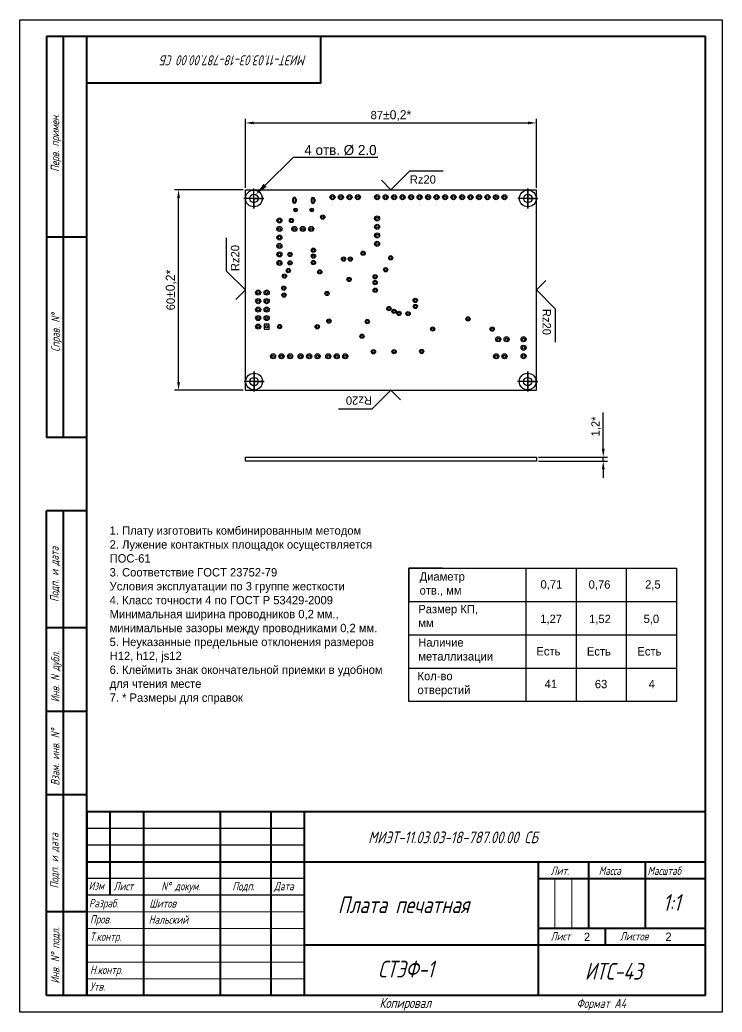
# Model space of a CAD drawing. Header units: millimetres. Extents: x 256 to 1953, y -623 to 369.
# Drawn here: x 991.4 to 1201.4, y -286.1 to 10.9 of the extents above; entities that cross this region are included whole.
import ezdxf
from ezdxf import colors
from ezdxf.entities.mleader import LeaderData, LeaderLine
from ezdxf.math import Vec2, Vec3

# ---------------------------------------------------------------- set-up
doc = ezdxf.new("R2010")
doc.units = ezdxf.units.MM
doc.layers.add('KONTUR', color=7, linetype='Continuous')
for name, color, linetype, lineweight in [('Основная', 7, 'Continuous', 40), ('текст', 7, 'Continuous', 30), ('тонкая', 7, 'Continuous', 20)]:
    doc.layers.add(name, color=color, linetype=linetype, lineweight=lineweight)
doc.styles.add('стиль1', font='romans.shx', dxfattribs={"width": 0.75, "oblique": 15, "height": 3.5})
doc.dimstyles.new('ISO-25', dxfattribs={"dimtxt": 2.5, "dimasz": 2.5, "dimexe": 1.25, "dimexo": 0.625, "dimtad": 1, "dimtxsty": 'Standard', "dimcen": 2.5, "dimadec": 0, "dimazin": 0, "dimtfac": 1, "dimtmove": 0, "dimatfit": 3, "dimfxl": 1, "dimarcsym": 0})

# ---------------------------------------------------------------- blocks, each defined once
blk = doc.blocks.new('*D3')
at = {"color": 0, "lineweight": -2, "transparency": 16777216}
for p, q in [((1058.86, -39.35), (1058.86, -18.73)), ((1061.36, -19.98), (1143.36, -19.98)), ((1145.86, -39.35), (1145.86, -18.73))]:
    blk.add_line(p, q, dxfattribs=at)
at = {"color": 0, "transparency": 16777216}
for points in [[(1061.36, -19.56), (1061.36, -20.39), (1058.86, -19.98)], [(1143.36, -19.56), (1143.36, -20.39), (1145.86, -19.98)]]:
    blk.add_solid(points, dxfattribs=at)
at = {"layer": 'Defpoints', "color": 0, "transparency": 16777216}
for p in [(1145.86, -19.98), (1058.86, -39.98), (1145.86, -39.98)]:
    blk.add_point(p, dxfattribs=at)
at = {"color": 0, "transparency": 16777216, "insert": (1102.36, -17.77), "char_height": 2.5, "attachment_point": 5}
blk.add_mtext('87{\\H1.08333x;±0,2*}', dxfattribs=at)
blk = doc.blocks.new('*D4')
at = {"color": 0, "lineweight": -2, "transparency": 16777216}
for p, q in [((1165.86, -117.48), (1165.86, -106.64)), ((1146.48, -119.98), (1167.11, -119.98)), ((1146.48, -121.18), (1167.11, -121.18)), ((1165.86, -121.18), (1165.86, -119.98)), ((1165.86, -123.68), (1165.86, -126.18))]:
    blk.add_line(p, q, dxfattribs=at)
at = {"color": 0, "transparency": 16777216}
for points in [[(1165.44, -117.48), (1166.28, -117.48), (1165.86, -119.98)], [(1165.44, -123.68), (1166.28, -123.68), (1165.86, -121.18)]]:
    blk.add_solid(points, dxfattribs=at)
at = {"layer": 'Defpoints', "color": 0, "transparency": 16777216}
for p in [(1145.86, -119.98), (1145.86, -121.18), (1165.86, -119.98)]:
    blk.add_point(p, dxfattribs=at)
at = {"color": 0, "transparency": 16777216, "insert": (1163.78, -110.81), "char_height": 2.5, "width": 4.5833, "attachment_point": 5, "rotation": 90}
blk.add_mtext('1,2*', dxfattribs=at)
blk = doc.blocks.new('*D5')
at = {"color": 0, "lineweight": -2, "transparency": 16777216}
for p, q in [((1058.23, -39.98), (1037.61, -39.98)), ((1038.86, -97.48), (1038.86, -42.48)), ((1058.23, -99.98), (1037.61, -99.98))]:
    blk.add_line(p, q, dxfattribs=at)
at = {"color": 0, "transparency": 16777216}
for points in [[(1038.44, -42.48), (1039.28, -42.48), (1038.86, -39.98)], [(1038.44, -97.48), (1039.28, -97.48), (1038.86, -99.98)]]:
    blk.add_solid(points, dxfattribs=at)
at = {"layer": 'Defpoints', "color": 0, "transparency": 16777216}
for p in [(1038.86, -39.98), (1058.86, -39.98), (1058.86, -99.98)]:
    blk.add_point(p, dxfattribs=at)
at = {"color": 0, "transparency": 16777216, "insert": (1036.65, -69.98), "char_height": 2.5, "width": 3.75, "attachment_point": 5, "rotation": 90}
blk.add_mtext('60{\\H1.08333x;±0,2*}', dxfattribs=at)

msp = doc.modelspace()

# ---------------------------------------------------------------- linework, layer by layer
for p, q in [((1102.359, -39.977), (1108.016, -34.32)), ((1108.016, -34.32), (1118.016, -34.32)), ((1102.359, -39.977), (1099.531, -37.148)), ((1058.859, -39.977), (1145.859, -39.977)), ((1058.859, -99.977), (1058.859, -39.977)), ((1061.399, -42.573), (1061.399, -39.573)), ((1143.314, -42.573), (1143.314, -39.573)), ((1143.314, -39.573), (1143.314, -45.573)), ((1145.859, -99.977), (1145.859, -39.977)), ((1061.399, -42.573), (1058.399, -42.573)), ((1061.399, -42.573), (1064.399, -42.573)), ((1064.399, -42.573), (1061.399, -42.573)), ((1061.399, -42.573), (1061.399, -45.573)), ((1061.399, -45.573), (1061.399, -42.573)), ((1072.964, -42.787), (1072.964, -43.487)), ((1074.064, -42.787), (1074.064, -43.487)), ((1078.489, -42.812), (1078.489, -43.512)), ((1079.589, -42.812), (1079.589, -43.512)), ((1146.314, -42.573), (1140.314, -42.573)), ((1143.314, -45.573), (1143.314, -42.573)), ((1143.314, -42.573), (1146.314, -42.573)), ((1053.202, -64.32), (1053.202, -54.32)), ((1058.859, -69.977), (1053.202, -64.32)), ((1145.859, -69.977), (1148.688, -67.148)), ((1058.859, -69.977), (1056.031, -72.805)), ((1145.859, -69.977), (1151.516, -75.633)), ((1151.516, -75.633), (1151.516, -85.633)), ((1065.971, -80.165), (1064.447, -80.165)), ((1064.447, -80.165), (1064.447, -81.689)), ((1065.971, -81.689), (1065.971, -80.165)), ((1064.447, -81.689), (1065.971, -81.689)), ((1061.459, -97.377), (1061.459, -94.377)), ((1061.459, -94.377), (1061.459, -100.377)), ((1143.259, -97.377), (1143.259, -94.377)), ((1143.259, -94.377), (1143.259, -100.377)), ((1064.459, -97.377), (1058.459, -97.377)), ((1061.459, -100.377), (1061.459, -97.377)), ((1061.459, -97.377), (1064.459, -97.377)), ((1146.259, -97.377), (1140.259, -97.377)), ((1143.259, -100.377), (1143.259, -97.377)), ((1143.259, -97.377), (1146.259, -97.377)), ((1058.859, -99.977), (1145.859, -99.977)), ((1102.359, -99.977), (1096.702, -105.633)), ((1102.359, -99.977), (1105.188, -102.805)), ((1096.702, -105.633), (1086.702, -105.633)), ((1058.859, -119.977), (1145.859, -119.977)), ((1058.859, -121.177), (1058.859, -119.977)), ((1145.859, -121.177), (1058.859, -121.177)), ((1145.859, -119.977), (1145.859, -121.177)), ((1107.759, -193.186), (1107.759, -153.186)), ((1107.759, -153.186), (1107.759, -163.186)), ((1107.759, -153.186), (1132.759, -153.186)), ((1117.759, -153.186), (1107.759, -153.186)), ((1117.759, -153.186), (1187.759, -153.186)), ((1142.759, -153.186), (1142.759, -193.186)), ((1142.759, -153.186), (1157.759, -153.186)), ((1157.759, -153.186), (1157.759, -193.186)), ((1157.759, -153.186), (1172.759, -153.186)), ((1172.759, -153.186), (1172.759, -193.186)), ((1187.759, -153.186), (1187.759, -193.186)), ((1107.759, -163.186), (1187.759, -163.186)), ((1107.759, -173.186), (1187.759, -173.186)), ((1107.759, -193.186), (1107.759, -183.186)), ((1107.759, -183.186), (1187.759, -183.186)), ((1187.759, -193.186), (1107.759, -193.186)), ((1076.41, -231.121), (1011.41, -231.121)), ((1076.41, -236.121), (1011.41, -236.121)), ((1076.41, -246.121), (1011.41, -246.121)), ((1076.41, -251.121), (1011.41, -251.121)), ((1146.41, -281.121), (1146.41, -281.121))]:
    msp.add_line(p, q)
for points in [[(1073.264, -43.487), (1073.264, -42.787, -1), (1073.764, -42.787), (1073.764, -43.487, -1)], [(1078.789, -43.512), (1078.789, -42.812, -1), (1079.289, -42.812), (1079.289, -43.512, -1)]]:
    msp.add_lwpolyline(points, format="xyb", close=True)
for centre, radius in [((1061.399, -42.573), 2.5), ((1061.399, -42.573), 1.25), ((1084.894, -42.192), 0.762), ((1087.434, -42.192), 0.762), ((1089.974, -42.192), 0.762), ((1092.514, -42.192), 0.762), ((1098.229, -42.192), 0.762), ((1100.769, -42.192), 0.762), ((1103.309, -42.192), 0.762), ((1105.849, -42.192), 0.762), ((1108.389, -42.192), 0.762), ((1110.929, -42.192), 0.762), ((1113.469, -42.192), 0.762), ((1116.009, -42.192), 0.762), ((1118.549, -42.192), 0.762), ((1121.089, -42.192), 0.762), ((1123.629, -42.192), 0.762), ((1126.169, -42.192), 0.762), ((1128.709, -42.192), 0.762), ((1131.249, -42.192), 0.762), ((1133.789, -42.192), 0.762), ((1136.289, -42.192), 0.762), ((1143.314, -42.573), 2.5), ((1143.314, -42.573), 1.25), ((1084.894, -42.192), 0.381), ((1087.434, -42.192), 0.381), ((1089.974, -42.192), 0.381), ((1092.514, -42.192), 0.381), ((1098.229, -42.192), 0.381), ((1100.769, -42.192), 0.381), ((1103.309, -42.192), 0.381), ((1105.849, -42.192), 0.381), ((1108.389, -42.192), 0.381), ((1110.929, -42.192), 0.381), ((1113.469, -42.192), 0.381), ((1116.009, -42.192), 0.381), ((1118.549, -42.192), 0.381), ((1121.089, -42.192), 0.381), ((1123.629, -42.192), 0.381), ((1126.169, -42.192), 0.381), ((1128.709, -42.192), 0.381), ((1131.249, -42.192), 0.381), ((1133.789, -42.192), 0.381), ((1136.289, -42.192), 0.381), ((1073.839, -45.987), 0.55), ((1073.839, -45.987), 0.25), ((1078.689, -45.987), 0.55), ((1078.689, -45.987), 0.25), ((1069.019, -49.177), 0.762), ((1069.019, -49.177), 0.381), ((1072.575, -49.177), 0.635), ((1072.575, -49.177), 0.356), ((1081.973, -48.161), 0.635), ((1081.973, -48.161), 0.356), ((1098.229, -48.542), 0.762), ((1098.229, -51.082), 0.762), ((1098.229, -48.542), 0.381), ((1069.019, -51.717), 0.762), ((1069.019, -51.717), 0.381), ((1073.504, -51.717), 0.762), ((1073.504, -51.717), 0.381), ((1076.004, -51.717), 0.762), ((1076.004, -51.717), 0.381), ((1078.544, -51.717), 0.762), ((1078.544, -51.717), 0.381), ((1098.229, -53.622), 0.762), ((1098.229, -51.082), 0.381), ((1098.229, -53.622), 0.381), ((1069.019, -54.257), 0.762), ((1069.019, -56.797), 0.762), ((1069.019, -54.257), 0.381), ((1069.019, -56.797), 0.381), ((1098.229, -56.162), 0.762), ((1098.229, -56.162), 0.381), ((1069.019, -59.337), 0.762), ((1069.019, -59.337), 0.381), ((1072.194, -59.337), 0.635), ((1072.194, -59.337), 0.356), ((1079.179, -58.067), 0.635), ((1079.179, -59.845), 0.635), ((1079.179, -58.067), 0.356), ((1094.038, -58.956), 0.635), ((1094.038, -58.956), 0.356), ((1069.019, -61.877), 0.762), ((1069.019, -61.877), 0.381), ((1072.194, -61.877), 0.635), ((1072.194, -61.877), 0.356), ((1079.179, -61.75), 0.635), ((1079.179, -59.845), 0.356), ((1079.179, -61.75), 0.356), ((1088.196, -60.734), 0.635), ((1088.196, -60.734), 0.356), ((1090.228, -60.734), 0.635), ((1090.228, -60.734), 0.356), ((1102.293, -60.353), 0.635), ((1102.293, -60.353), 0.356), ((1070.543, -65.814), 0.635), ((1071.686, -64.163), 0.635), ((1071.686, -64.163), 0.356), ((1081.084, -64.544), 0.635), ((1081.084, -64.544), 0.356), ((1100.786, -63.909), 0.635), ((1100.786, -63.909), 0.356), ((1070.543, -65.814), 0.356), ((1089.847, -66.83), 0.635), ((1089.847, -66.83), 0.356), ((1097.645, -66.017), 0.635), ((1097.651, -67.751), 0.635), ((1097.645, -66.017), 0.356), ((1097.651, -67.751), 0.356), ((1062.669, -70.767), 0.762), ((1062.669, -70.767), 0.381), ((1065.209, -70.767), 0.762), ((1065.209, -70.767), 0.381), ((1070.34, -69.42), 0.635), ((1070.391, -71.503), 0.635), ((1070.34, -69.42), 0.356), ((1070.391, -71.503), 0.356), ((1083.243, -71.021), 0.635), ((1083.243, -71.021), 0.356), ((1097.67, -70.03), 0.635), ((1097.67, -70.03), 0.356), ((1062.669, -73.307), 0.762), ((1062.669, -73.307), 0.381), ((1065.209, -73.307), 0.762), ((1065.209, -73.307), 0.381), ((1109.634, -73.103), 0.635), ((1109.634, -73.103), 0.356), ((1062.669, -75.847), 0.762), ((1062.669, -75.847), 0.381), ((1065.209, -75.847), 0.762), ((1065.209, -75.847), 0.381), ((1101.76, -75.542), 0.635), ((1101.76, -75.542), 0.356), ((1103.309, -76.355), 0.635), ((1103.309, -76.355), 0.356), ((1104.786, -76.986), 0.635), ((1104.786, -76.986), 0.356), ((1107.5, -77.066), 0.635), ((1107.5, -77.066), 0.356), ((1109.659, -74.907), 0.635), ((1109.659, -74.907), 0.356), ((1062.669, -78.387), 0.762), ((1062.669, -80.927), 0.762), ((1062.669, -78.387), 0.381), ((1065.209, -78.387), 0.762), ((1065.209, -78.387), 0.381), ((1083.827, -79.276), 0.635), ((1083.827, -79.276), 0.356), ((1095.308, -79.428), 0.635), ((1095.308, -79.428), 0.356), ((1125.407, -78.641), 0.635), ((1125.407, -78.641), 0.356), ((1062.669, -80.927), 0.381), ((1065.209, -80.927), 0.381), ((1069.095, -80.927), 0.635), ((1069.095, -80.927), 0.356), ((1080.347, -80.977), 0.635), ((1080.347, -80.977), 0.356), ((1114.838, -81.66), 0.635), ((1114.838, -81.66), 0.356), ((1132.646, -81.689), 0.635), ((1132.646, -81.689), 0.356), ((1093.721, -83.809), 0.635), ((1093.721, -83.809), 0.356), ((1134.464, -84.737), 0.762), ((1134.464, -84.737), 0.381), ((1136.964, -84.737), 0.762), ((1136.964, -84.737), 0.381), ((1142.044, -84.737), 0.762), ((1142.044, -84.737), 0.381), ((1067.114, -89.817), 0.762), ((1069.654, -89.817), 0.762), ((1072.194, -89.817), 0.762), ((1075.369, -89.817), 0.762), ((1077.909, -89.817), 0.762), ((1080.449, -89.817), 0.762), ((1083.624, -89.817), 0.762), ((1086.164, -89.817), 0.762), ((1088.704, -89.817), 0.762), ((1097.137, -88.47), 0.635), ((1097.137, -88.47), 0.356), ((1103.309, -88.445), 0.635), ((1103.309, -88.445), 0.356), ((1111.564, -88.369), 0.635), ((1111.564, -88.369), 0.356), ((1133.827, -89.818), 0.762), ((1136.327, -89.818), 0.762), ((1142.044, -87.277), 0.762), ((1142.044, -89.777), 0.762), ((1142.044, -87.277), 0.381), ((1067.114, -89.817), 0.381), ((1069.654, -89.817), 0.381), ((1072.194, -89.817), 0.381), ((1075.369, -89.817), 0.381), ((1077.909, -89.817), 0.381), ((1080.449, -89.817), 0.381), ((1083.624, -89.817), 0.381), ((1086.164, -89.817), 0.381), ((1088.704, -89.817), 0.381), ((1133.827, -89.818), 0.381), ((1136.327, -89.818), 0.381), ((1142.044, -89.777), 0.381), ((1061.459, -97.377), 2.5), ((1143.259, -97.377), 2.5), ((1061.459, -97.377), 1.25), ((1143.259, -97.377), 1.25)]:
    msp.add_circle(centre, radius)
for centre, start, end in [((1073.514, -42.787), 0, 180), ((1073.514, -43.487), 180, 0), ((1079.039, -42.812), 0, 180), ((1079.039, -43.512), 180, 0)]:
    msp.add_arc(centre, 0.55, start, end)
at = {"layer": 'KONTUR'}
for p, q in [((991.41, -286.121), (991.41, 10.879)), ((991.41, 10.879), (1201.41, 10.879)), ((1201.41, 10.879), (1201.41, -286.121)), ((1201.41, -286.121), (991.41, -286.121))]:
    msp.add_line(p, q, dxfattribs=at)
at = {"layer": 'Основная'}
for p, q in [((999.41, 5.879), (999.41, -114.121)), ((1196.41, 5.879), (999.41, 5.879)), ((1004.41, -114.121), (1004.41, 5.879)), ((1011.41, -281.121), (1011.41, 5.879)), ((1081.41, -8.121), (1081.41, 5.879)), ((1196.41, -281.121), (1196.41, 5.879)), ((1081.41, -8.121), (1011.41, -8.121)), ((1011.41, -54.121), (999.41, -54.121)), ((1011.41, -114.121), (999.41, -114.121)), ((999.41, -281.121), (999.41, -136.121)), ((1011.41, -136.121), (999.41, -136.121)), ((1004.41, -281.121), (1004.41, -136.121)), ((1011.41, -171.121), (999.41, -171.121)), ((1011.41, -196.121), (999.41, -196.121)), ((1011.41, -221.121), (999.41, -221.121)), ((1011.41, -226.121), (1011.41, -281.121)), ((1196.41, -226.121), (1011.41, -226.121)), ((1018.41, -251.121), (1018.41, -226.121)), ((1028.41, -226.121), (1028.41, -281.121)), ((1051.41, -281.121), (1051.41, -226.121)), ((1066.41, -226.121), (1066.41, -281.121)), ((1076.41, -226.121), (1076.41, -281.121)), ((1011.41, -241.121), (1196.41, -241.121)), ((1146.41, -241.121), (1146.41, -281.121)), ((1161.41, -241.121), (1161.41, -261.121)), ((1178.41, -241.121), (1178.41, -261.121)), ((1146.41, -246.121), (1196.41, -246.121)), ((1011.41, -256.121), (999.41, -256.121)), ((1196.41, -261.121), (1146.41, -261.121)), ((1166.41, -261.121), (1166.41, -266.121)), ((1196.41, -266.121), (1076.41, -266.121)), ((1196.41, -281.121), (999.41, -281.121))]:
    msp.add_line(p, q, dxfattribs=at)
at = {"layer": 'тонкая'}
for p, q in [((1151.398, -246.329), (1151.398, -261.121)), ((1156.476, -246.329), (1156.476, -261.121)), ((1011.41, -256.121), (1076.41, -256.121)), ((1076.41, -261.121), (1011.41, -261.121)), ((1076.41, -266.121), (1011.41, -266.121))]:
    msp.add_line(p, q, dxfattribs=at)
for points in [[(1011.41, -271.121), (1076.41, -271.121)], [(1011.41, -276.121), (1076.41, -276.121)]]:
    msp.add_lwpolyline(points, dxfattribs=at)

# ---------------------------------------------------------------- texts
at = {"insert": (1077.117, -2.725), "char_height": 3, "attachment_point": 1, "rotation": 180, "style": 'стиль1'}
msp.add_mtext_dynamic_manual_height_columns('МИЭТ-11.03.03-18-787.00.00 СБ', width=79.64381, gutter_width=12.5, heights=[0], dxfattribs=at)
at = {"char_height": 2.5, "attachment_point": 1}
for s, width, heights, insert in [('Rz20', 7.99996, [0], (1108.016, -35.637)), ('1. Плату изготовить комбинированным методом\\P2. Лужение контактных площадок осуществляется ПОС-61\\P3. Соответствие ГОСТ 23752-79\\PУсловия эксплуатации по 3 группе жесткости\\P4. Класс точности 4 по ГОСТ Р 53429-2009\\PМинимальная ширина проводников 0,2 мм., минимальные зазоры между проводниками 0,2 мм.\\P5. Неуказанные предельные отклонения размеров Н12, h12, js12\\P6. Клеймить знак окончательной приемки в удобном для чтения месте\\P7. * Размеры для справок', 82.24895, [79.487], (1018.258, -140.718)), ('Диаметр отв., мм', 20.29977, [7.892], (1110.938, -154.466)), ('0,71', 6.11493, [3.832], (1147.107, -156.843)), ('0,76', 6.11493, [3.832], (1161.49, -156.871)), ('2,5', 6.11493, [3.832], (1178.374, -156.86)), ('Размер КП, мм', 20.29977, [7.892], (1110.549, -164.223)), ('1,27', 6.11493, [3.832], (1147.019, -167.146)), ('1,52', 6.11493, [3.832], (1161.622, -167.173)), ('5,0', 6.11493, [3.832], (1177.926, -167.163)), ('Наличие металлизации ', 20.29977, [7.892], (1110.544, -174.209)), ('Есть', 6.11493, [3.832], (1145.873, -176.857)), ('Есть', 6.11493, [3.832], (1160.963, -176.884)), ('Есть', 6.11493, [3.832], (1176.068, -176.874)), ('Кол-во отверстий', 20.29977, [7.892], (1110.318, -184.268)), ('41', 6.11493, [3.832], (1148.325, -186.642)), ('63', 6.11493, [3.832], (1163.348, -186.67)), ('4', 6.11493, [3.832], (1179.433, -186.659)), ('2', 3.6387, [0], (1160.091, -262.336)), ('2', 3.6387, [0], (1184.456, -262.3))]:
    msp.add_mtext_dynamic_manual_height_columns(s, width=width, gutter_width=12.5, heights=heights, dxfattribs=dict(at, insert=insert))
for insert, rotation in [((1054.52, -64.32), 90), ((1150.198, -75.633), 270), ((1096.702, -104.316), 180)]:
    msp.add_mtext_dynamic_manual_height_columns('Rz20', width=7.99996, gutter_width=12.5, heights=[0], dxfattribs=dict(at, insert=insert, rotation=rotation))
at = {"attachment_point": 1, "style": 'стиль1'}
for s, width, heights, insert, char_height in [('МИЭТ-11.03.03-18-787.00.00 СБ', 79.64381, [0], (1095.574, -232.055), 3.5), ('Плата печатная', 53.37257, [0], (1086.503, -251.487), 5), ('1:1', 10.85273, [6.625], (1183.708, -250.794), 5), ('СТЭФ-1', 25.93619, [6.625], (1098.518, -270.731), 5), ('ИТС-43', 25.93619, [6.625], (1160.347, -271.382), 5)]:
    msp.add_mtext_dynamic_manual_height_columns(s, width=width, gutter_width=12.5, heights=heights, dxfattribs=dict(at, insert=insert, char_height=char_height))
at = {"layer": 'текст', "style": 'стиль1', "oblique": 15, "width": 0.75}
for s, p in [('Перв. примен.', (1003.163, -34.608)), ('Справ. N%%d', (1003.318, -88.493)), ('Подп. и дата', (1002.984, -163.35)), ('Инв. N дубл.', (1003.228, -193.375)), ('Взам. инв. N%%d', (1003.228, -218.303)), ('Подп. и дата', (1002.934, -249.087)), ('Инв. N%%D подл.', (1003.228, -277.553))]:
    msp.add_text(s, height=2.5, rotation=90, dxfattribs=at).set_placement(p)
for s, height, p in [('Лит.', 2.5, (1150.128, -245.056)), ('Масса', 2.5, (1164.502, -245.056)), ('Масштаб', 2.5, (1179.095, -245.056)), ('Изм', 2.5, (1011.955, -249.509)), ('Лист', 2.5, (1019.431, -249.659)), ('N%%d докум. ', 2.5, (1033.715, -249.659)), ('Подп.', 2.5, (1054.967, -249.659)), ('Дата', 2.5, (1067.418, -249.659)), ('Разраб.', 2.5, (1012.071, -254.76)), ('Шитов', 2.5, (1030.13, -254.831)), ('Пров.', 2.5, (1012.372, -259.592)), ('Нальский', 2.5, (1029.937, -259.665)), ('Т.контр.', 2.5, (1012.372, -264.787)), ('Лист', 2.5, (1150.128, -264.669)), ('Листов', 2.5, (1170.852, -264.669)), ('Н.контр.', 2.5, (1012.372, -274.709)), ('Утв.', 2.5, (1012.372, -279.728)), ('Копировал', 3, (1098.946, -284.871)), ('Формат А4', 2.75, (1157.874, -284.871))]:
    msp.add_text(s, height=height, dxfattribs=at).set_placement(p)

# ---------------------------------------------------------------- dimensions: what is measured, and where the dimension line sits
dim = msp.add_linear_dim(base=(1145.859, -19.977), p1=(1058.859, -39.977), p2=(1145.859, -39.977), text='<>{\\H1.08333x;±0,2*}', dimstyle='ISO-25')
dim.commit()
dim.dimension.update_dxf_attribs({"geometry": '*D3', "text_midpoint": (1102.359, -17.772)})
for base, p1, p2, text, picture, middle in [((1038.859, -39.977), (1058.859, -99.977), (1058.859, -39.977), '<>{\\H1.08333x;±0,2*}', '*D5', (1036.654, -69.977)), ((1165.859, -119.977), (1145.859, -121.177), (1145.859, -119.977), '<>*', '*D4', (1163.776, -110.81))]:
    dim = msp.add_linear_dim(base=base, p1=p1, p2=p2, angle=90, text=text, dimstyle='ISO-25')
    dim.commit()
    dim.dimension.update_dxf_attribs({"geometry": picture, "text_midpoint": middle})

# ---------------------------------------------------------------- leaders
ml = msp.add_multileader_mtext('Standard')
ml.set_content('4 отв. %%C 2.0', color=256)
ml.set_leader_properties()
ml.build(insert=Vec2(0, 0))
ml.multileader.update_dxf_attribs({"text_left_attachment_type": 6, "text_right_attachment_type": 6, "dogleg_length": 0.36})
ctx = ml.context
ctx.base_point, ctx.char_height, ctx.plane_origin = Vec3(1074.486, -30.185), 3, Vec3(1061.942, -41.447)
ctx.left_attachment, ctx.right_attachment = 6, 6
notes = []
notes.append((ctx, [(0, (1, 1, 0), (1073.204, -30.185), (1, 0), 1.282, [(0, [(1061.942, -41.447)], 0, [])])]))
ctx.mtext.insert, ctx.mtext.flow_direction = Vec3(1076.486, -26.585), 5
for ctx, leaders in notes:
    for number, flags, end, landing, length, lines in leaders:
        leader = LeaderData()
        leader.index, (leader.has_last_leader_line, leader.has_dogleg_vector, leader.attachment_direction) = number, flags
        leader.last_leader_point, leader.dogleg_vector, leader.dogleg_length = Vec3(end), Vec3(landing), length
        for number, points, colour, breaks in lines:
            line = LeaderLine()
            line.index, line.vertices, line.color, line.breaks = number, Vec3.list(points), colors.encode_raw_color(colour), breaks
            leader.lines.append(line)
        ctx.leaders.append(leader)

doc.saveas('drawing.dxf')
